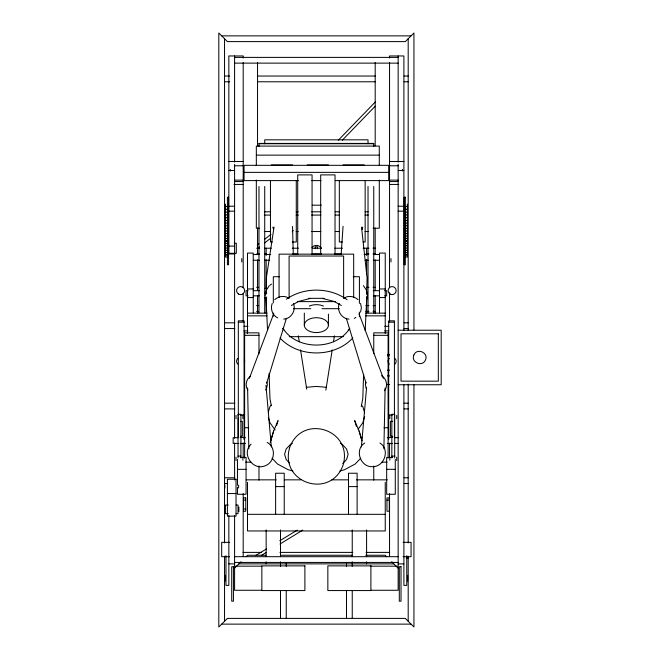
<?xml version="1.0" encoding="UTF-8"?>
<svg xmlns="http://www.w3.org/2000/svg" width="660" height="660" viewBox="0 0 660 660"><rect width="100%" height="100%" fill="white"/><g stroke="black" fill="none" stroke-linecap="round" stroke-linejoin="round"><path stroke-width="0.99" d="M266.17 294.079L266.376 277.802L274.04 227.098M383.897 448.742L385.135 388.014M366.613 294.253L367.092 277.984L361.531 227.188M363.627 374.335L362.769 398.747L361.243 406.642M365.186 330.569L366.811 296.612M341.129 254.776L343.06 226.297M361.391 446.935L366.589 387.37M325.858 390.126L332.203 349.907M333.473 341.863L334.422 335.833M265.295 295.358L266.343 290.087L269.329 285.615M272.217 303.402C270.163 308.773 272.374 315.406 277.687 317.905M339.314 303.402C336.46 310.266 341.509 318.821 349.041 319.102M362.208 229.482L362.695 227.048M360.525 312.188L361.399 307.799L360.525 303.402M366.399 300.63L367.447 295.358L366.399 290.087L363.412 285.615M365.896 382.173L365.409 384.607L366.217 388.674M286.415 318.252L266.706 383.105M268.356 411.997L269.948 406.601L271.334 405.141M270.163 442.654L273.628 431.062L278.05 420.593L276.647 425.37M273.628 431.062L270.872 440.393M364.65 416.493L362.794 422.788L358.157 429.173M249.348 378.361L273.735 313.682M349 329.893L349.627 328.234M349.717 328.408C335.783 350.6 296.959 350.6 283.024 328.408L283.742 329.893L283.115 328.234M292.256 231.718L293.18 230.34M265.601 390.052L266.524 388.674L267.333 384.607L266.846 382.173M251.08 444.163C241.007 453.651 252.838 471.364 265.468 465.688C274.989 462.016 276.367 447.224 267.176 442.447M384.458 390.736C388.228 386.215 386.677 378.452 381.472 375.721M342.713 463.576L346.582 459.508L348.133 454.237L346.582 448.973L342.07 444.221L340.312 443.272M360.69 458.246L355.228 463.996L344.602 469.697L339.826 471.009M338.324 140.217L375.507 101.755M342.317 140.217L375.21 106.194M352.737 338.011C334.414 357.91 298.328 357.91 280.005 338.011M234.589 568.178L241.04 561.718M246.064 556.693L247.5 555.258L266.005 555.258M257.218 245.058L258.835 243.796M264.52 239.382L271.012 234.325M257.829 248.218L259.454 246.955M264.322 243.169L270.814 238.12M286.423 299.17C304.004 286.935 329.703 287.092 347.053 299.698M291.373 305.489L298.625 301.43L310.208 298.452M270.072 285.12L271.557 284.122M274.7 299.681C278.404 296.282 284.485 295.152 288.7 298.188M344.033 298.188C348.257 295.152 354.337 296.282 358.034 299.681M250.585 376.175C246.139 378.955 244.786 385.786 247.822 390.052M354.313 318.4L355.798 317.411M364.708 443.017C354.304 449.46 360.178 467.164 372.322 466.694C384.475 467.164 390.349 449.46 379.945 443.017M256.096 555.258L266.607 548.839M279.749 540.804L297.272 530.095M261.599 555.258L265.98 552.585M279.997 544.021L302.775 530.095M292.429 443.272L290.672 444.221L286.159 448.973L284.6 454.237L286.159 459.508L289.377 462.899M283.701 319.102C291.233 318.821 296.274 310.266 293.428 303.402M306.24 387.296L316.371 386.438L326.502 387.296M221.677 35.871L411.064 35.871M234.589 57.395L398.153 57.395M234.589 63.129L398.153 63.129M224.54 76.04L229.672 76.04M257.375 76.04L375.367 76.04M404.093 76.04L408.193 76.04M224.54 81.782L229.672 81.782M257.375 81.782L375.367 81.782M404.093 81.782L408.193 81.782M258.976 143.74L373.758 143.74M256.327 155.141L379.286 155.141M228.847 161.477L243.193 161.477M389.54 161.477L403.895 161.477M271.318 164.942L292.553 164.942M307.189 164.942L328.424 164.942M343.06 164.942L364.295 164.942M234.589 165.784L243.193 165.784M389.54 165.784L398.153 165.784M228.847 170.486L234.589 170.486M398.153 170.486L403.895 170.486M244.06 172.367L388.682 172.367M234.589 180.13L243.193 180.13M389.54 180.13L398.153 180.13M298.419 180.601L244.06 180.601L244.06 165.322L388.682 165.322L388.682 180.601L335.346 180.601M311.751 180.601L320.983 180.601M234.589 181.566L243.193 181.566M389.54 181.566L398.153 181.566M233.97 184.437L243.193 184.437M389.54 184.437L398.764 184.437M312.246 205.186L321.346 205.186M228.847 206.217L234.589 206.217M398.153 206.217L403.895 206.217M225.407 206.448L227.7 206.448L227.7 257.012L225.407 257.012L225.407 204.154M407.335 206.448L405.042 206.448L405.042 257.012L407.335 257.012L407.335 204.154M225.407 209.302L227.7 209.286M405.042 209.302L407.335 209.286M228.847 211.159L234.589 211.159M398.153 211.159L403.895 211.159M264.313 211.794L270.484 211.794M296.2 211.794L298.262 211.794M311.635 211.794L320.892 211.794M335.296 211.794L339.405 211.794M365.128 211.794L368.214 211.794M225.407 212.124L227.7 212.116M405.042 212.124L407.335 212.116M225.407 214.904L227.7 214.921M405.042 214.921L407.335 214.904M264.313 215.086L270.484 215.086M296.2 215.086L298.262 215.086M311.635 215.086L320.892 215.086M335.296 215.086L339.405 215.086M365.128 215.086L368.214 215.086M225.407 217.676L227.7 217.668M405.042 217.676L407.335 217.668M225.407 220.407L227.7 220.39M405.042 220.39L407.335 220.407M225.407 223.096L227.7 223.08M405.042 223.08L407.335 223.096M225.407 225.753L227.7 225.745M405.042 225.745L407.335 225.753M259.397 228.245L256.327 228.245L256.327 180.064M373.139 228.245L379.286 228.245L379.286 180.064M225.407 228.368L227.7 228.376M405.042 228.376L407.335 228.368M225.407 230.967L227.7 230.95M405.042 230.95L407.335 230.967M264.313 231.536L270.484 231.536M296.2 231.536L298.262 231.536M311.635 231.536L320.892 231.536M335.296 231.536L339.405 231.536M365.128 231.536L368.214 231.536M225.407 233.508L227.7 233.516M405.042 233.508L407.335 233.516M225.407 236.032L227.7 236.024M405.042 236.024L407.335 236.032M225.407 238.499L227.7 238.516M405.042 238.516L407.335 238.499M225.407 240.95L227.7 240.95M405.042 240.95L407.335 240.95M225.407 240.958L227.7 240.958M405.042 240.958L407.335 240.958M272.44 242.022L270.46 242.022L270.46 180.749M292.306 242.022L296.282 242.022L296.282 180.749M342.309 241.981L339.322 241.981L339.322 180.716M363.165 241.981L365.153 241.981L365.153 180.716M234.267 243.251L236.305 243.251L236.305 253.291L228.145 253.291M225.407 243.367L227.7 243.35M405.042 243.367L407.335 243.35M225.407 245.726L227.7 245.734M405.042 245.726L407.335 245.734M228.847 246.114L234.589 246.114M225.407 248.069L227.7 248.053M405.042 248.069L407.335 248.053M256.591 248.218L259.429 248.218M264.561 248.218L271.276 248.218M292.256 248.218L298.411 248.218M312.246 248.218L321.519 248.218M334.917 248.218L342.532 248.218M363.049 248.218L368.932 248.218M373.057 248.218L375.367 248.218M225.407 250.363L227.7 250.346M405.042 250.363L407.335 250.346M225.407 252.615L227.7 252.607M405.042 252.607L407.335 252.615M227.617 253.96L234.803 253.96M256.591 253.96L259.429 253.96M264.561 253.96L266.607 253.96M292.669 253.96L297.817 253.96M312.246 253.96L321.519 253.96M334.917 253.96L341.104 253.96M365.838 253.96L368.932 253.96M373.057 253.96L375.367 253.96M253.242 254.521L259.397 254.521M264.528 254.521L270.691 254.521M364.105 254.521L368.206 254.521M373.337 254.521L379.5 254.521M253.242 260.263L259.397 260.263M264.528 260.263L269.659 260.263M365.128 260.263L368.206 260.263M373.337 260.263L379.5 260.263M279.477 276.721L273.322 276.721L273.322 302.858M353.265 276.721L359.411 276.721L359.411 303.394M256.591 287.339L258.654 287.339M366.869 287.339L368.932 287.339M373.057 287.339L375.111 287.339M264.718 288.445L266.764 288.445M247.5 288.956L253.242 288.956M379.5 288.956L385.242 288.956M248.119 290.68L246.064 290.68L246.064 295.845L248.119 295.845M253.25 290.68L259.405 290.68M373.329 290.68L379.492 290.68M384.623 290.68L386.677 290.68L386.677 295.845L384.623 295.845M264.718 293.139L266.764 293.139M253.25 295.845L259.405 295.845M373.329 295.845L379.492 295.845M247.5 297.561L253.242 297.561M379.5 297.561L385.242 297.561M264.718 298.081L266.764 298.081M308.657 298.337L324.085 298.337M297.338 301.628L335.404 301.628M256.591 305.605L258.654 305.605M365.838 305.605L368.932 305.605M373.057 305.605L375.111 305.605M293.37 308.682L310.745 308.682M321.989 308.682L339.364 308.682M256.591 311.347L258.654 311.347M365.838 311.347L368.932 311.347M373.057 311.347L375.111 311.347M247.5 313.153L267.028 313.153M365.706 313.153L385.242 313.153M247.5 315.843L267.028 315.843M365.706 315.843L385.242 315.843M238.318 322.179L244.06 322.179M388.682 322.179L394.424 322.179M224.54 322.822L234.803 322.822M404.093 322.822L408.193 322.822M244.01 326.296L247.987 326.296M384.755 326.296L388.724 326.296M224.54 328.564L234.803 328.564M404.093 328.564L408.193 328.564M398.153 330.223L441.193 330.223L441.193 384.747L398.153 384.747M244.01 330.883L247.987 330.883M384.755 330.883L388.724 330.883M244.629 335.321L258.976 335.321M373.758 335.321L388.105 335.321M289.286 336.666L343.456 336.666M387.494 354.395L389.54 354.395M387.486 355.822L389.54 355.822M387.486 370.177L389.54 370.177M387.486 375.911L389.54 375.911M387.486 384.524L389.54 384.524M224.54 403.177L234.803 403.177M404.093 403.177L408.193 403.177M224.54 408.911L234.803 408.911M404.093 408.911L408.193 408.911M240.232 414.975L244.06 414.975M388.682 414.975L392.51 414.975M240.801 421.352L242.335 421.352L242.335 436.252L240.801 436.252M392.7 421.352L390.406 421.352L390.406 436.252L392.7 436.252M244.629 427.738L248.729 427.738M384.013 427.738L388.105 427.738M240.232 437.531L244.06 437.531M388.682 437.531L392.51 437.531M238.293 437.687L233.153 437.687L233.153 443.421L238.293 443.421M243.424 437.687L245.479 437.687M360.55 437.687L362.604 437.687M387.255 437.687L389.309 437.687M394.449 437.687L398.558 437.687M240.347 443.421L245.479 443.421M387.255 443.421L392.395 443.421M394.449 443.421L398.558 443.421M240.232 443.578L244.06 443.578M388.682 443.578L392.51 443.578M238.029 456.109L240.9 456.109M391.842 456.109L394.705 456.109M240.322 457.446L246.064 457.446L246.064 494.274L237.46 494.274L237.46 487.286M392.411 457.446L386.677 457.446L386.677 494.274L395.282 494.274L395.282 459.426M245.652 462.148L250.784 462.148M381.959 462.148L387.082 462.148M237.46 469.326L246.064 469.326M386.677 469.326L395.282 469.326M224.54 477.782L234.803 477.782M404.093 477.782L408.193 477.782M246.337 479.845L276.202 479.845M284.443 479.845L300.919 479.845M331.815 479.845L348.298 479.845M356.532 479.845L387.436 479.845M224.54 483.524L227.617 483.524M404.093 483.524L408.193 483.524M275.624 486.61L284.229 486.61M348.505 486.61L357.118 486.61M227.411 493.556L236.024 493.556M243.482 500.132L245.776 500.132M386.958 500.132L389.26 500.132M228.319 505.04L225.407 505.04L225.407 513.653L228.319 513.653M236.09 505.04L238.029 505.04L238.029 513.653L236.09 513.653M243.482 508.992L245.776 508.992M247.5 514.321L385.242 514.321M229.622 542.347L221.677 542.347L221.677 556.693L229.622 556.693M403.12 542.347L411.064 542.347L411.064 556.693L403.12 556.693M243.012 552.395L261.476 552.395M279.947 552.395L352.795 552.395M366.127 552.395L389.73 552.395M280.393 555.258L352.349 555.258M365.706 555.258L385.242 555.258L386.677 556.693M234.589 556.693L398.153 556.693M406.147 558.129L408.193 558.129M234.589 562.435L398.153 562.435M228.847 563.871L234.589 563.871M238.895 563.871L393.847 563.871M398.153 563.871L403.895 563.871M235.595 566.164L261.847 566.164M370.895 566.164L397.138 566.164M261.847 590.271L234.589 590.271L234.589 515.608M370.895 590.271L398.153 590.271L398.153 164.348M221.677 624.129L411.064 624.129M322.534 298.452L334.117 301.43L341.368 305.489M292.916 471.009L288.131 469.697L277.505 463.996L272.052 458.246M391.693 561.718L398.153 568.178M361.408 405.141L362.794 406.601L364.65 412.896M275.154 429.973L269.948 422.788L268.356 417.392M362.051 440.88L359.106 431.062L354.684 420.593L356.375 426.327M359.007 313.682L383.394 378.361M366.036 383.105L346.327 318.252M359.106 431.062L361.309 438.512M272.91 227.089L273.24 228.715M271.301 405.652L269.965 398.747L269.082 373.312M298.312 335.833L299.269 341.863M300.539 349.907L306.727 389.12M265.972 385.316L271.342 446.935M265.922 296.612L267.556 330.569M292.545 226.462L293.263 253.943M247.599 388.014L248.837 448.742M413.935 330L413.935 33L405.322 41.605L227.411 41.605L218.806 33L218.806 627L227.411 618.395L405.322 618.395L413.935 627L413.935 384.656M408.193 38.742L408.193 330.512M408.193 384.128L408.193 542.908M408.193 556.215L408.193 621.258M407.624 575.347L407.624 581.089M406.758 555.67L406.758 585.395L403.895 585.395L403.895 384.607M403.895 330.379L403.895 55.96L389.54 55.96L389.54 58.014M402.46 169.43L402.46 171.031M398.153 55.96L398.153 162.112M396.718 415.354L396.718 418.745M396.718 457.19L396.718 460.581M394.705 457.957L394.705 414.274L391.842 414.274L391.842 457.957M394.424 415.965L394.424 320.826L388.682 320.826L388.682 439.543M394.424 417.706L394.424 437.563M390.976 258.538L390.976 261.979M389.829 415.354L389.829 418.745M389.829 457.19L389.829 460.202M389.54 62.527L389.54 287.677M389.54 292.726L389.54 321.502M389.54 443.19L389.54 457.611M389.54 493.655L389.54 556.479M388.105 458.098L388.105 332.854L373.758 332.854L373.758 353.727M385.242 333.366L385.242 253.085L379.5 253.085L379.5 312.898M385.242 482.386L385.242 530.953L247.5 530.953L247.5 482.386M379.286 165.652L379.286 146.091L256.327 146.091L256.327 165.652M375.193 62.527L375.193 145.769M375.193 227.989L375.193 254.702M375.193 259.842L375.193 290.672M375.193 295.812L375.193 313.286M373.758 146.479L373.758 143.41L258.976 143.41L258.976 146.479M373.758 186.466L373.758 312.898M373.758 465.993L373.758 480.158M368.024 143.781L368.024 139.829L264.718 139.829L264.718 143.781M368.024 186.466L368.024 312.898M366.589 248.218L366.589 255.412M366.589 259.528L366.589 273.925M366.589 299.623L366.589 312.997M366.589 529.939L366.589 556.669M366.589 561.817L366.589 563.871M359.411 312.089L359.411 316.726M357.118 514.321L357.118 473.236L348.505 473.236L348.505 514.321M353.677 297.561L353.677 254.149L279.064 254.149L279.064 297.561M352.242 529.939L352.242 556.669M352.242 561.817L352.242 566.305M352.242 590.815L352.242 618.395M346.5 563.236L346.5 566.305M346.5 590.815L346.5 618.395M343.629 298.337L343.629 256.03L289.105 256.03L289.105 298.337M335.024 254.496L335.024 174.892L320.677 174.892L320.677 254.496M328.424 314.102L328.424 325.149A12.053 7.433 0 0 1 310.34 331.584A12.053 7.433 0 0 1 310.34 318.706A12.053 7.433 0 0 1 328.424 325.149M317.518 248.696L317.518 246.782L315.224 246.782L315.224 248.696M312.064 254.496L312.064 174.892L297.718 174.892L297.718 254.496M304.318 313.096L304.318 325.149M286.242 563.236L286.242 566.305M286.242 590.815L286.242 618.395M284.229 514.321L284.229 473.236L275.624 473.236L275.624 514.321M280.5 529.939L280.5 556.669M280.5 561.817L280.5 566.305M280.5 590.815L280.5 618.395M273.322 313.112L273.322 316.189M266.153 248.218L266.153 255.412M266.153 259.528L266.153 288.313M266.153 297.569L266.153 312.997M266.153 529.939L266.153 556.669M266.153 561.817L266.153 563.871M264.718 186.466L264.718 312.898M258.976 186.466L258.976 312.898M258.976 353.727L258.976 332.854L244.629 332.854L244.629 458.098M258.976 465.993L258.976 480.158M257.54 62.527L257.54 145.769M257.54 227.989L257.54 254.702M257.54 259.842L257.54 290.672M257.54 295.812L257.54 313.286M253.242 312.898L253.242 253.085L247.5 253.085L247.5 333.366M244.06 439.543L244.06 320.826L238.318 320.826L238.318 415.965M243.193 58.014L243.193 55.96L228.847 55.96L228.847 253.291M243.193 62.527L243.193 287.677M243.193 293.758L243.193 321.502M243.193 442.934L243.193 457.636M243.193 493.581L243.193 556.479M242.905 415.354L242.905 418.745M242.905 457.19L242.905 460.202M241.758 258.538L241.758 261.979M240.9 457.957L240.9 414.274L238.029 414.274L238.029 457.957M238.895 507.061L238.895 511.632M238.607 485.149L238.607 488.012M238.318 417.706L238.318 437.563M237.46 459.426L237.46 485.364M236.024 415.354L236.024 418.745M236.024 457.19L236.024 460.581M234.589 55.96L234.589 162.112M234.589 164.348L234.589 438.314M234.589 442.934L234.589 479.993M230.282 169.43L230.282 171.031M228.847 515.683L228.847 585.395L225.976 585.395L225.976 555.67M225.118 575.347L225.118 581.089M224.829 485.149L224.829 488.012M224.54 38.742L224.54 542.908M224.54 556.215L224.54 621.258M311.965 247.409A5.742 5.742 0 0 1 321.337 248.218M394.969 358.405A4.018 4.018 0 0 1 394.969 364.089M389.284 364.089A4.018 4.018 0 0 1 389.284 358.405M244.324 359.708A4.018 4.018 0 0 1 244.324 362.786M237.773 364.089A4.018 4.018 0 0 1 237.773 358.405M309.284 306.075A12.053 7.433 0 0 1 323.458 306.075M289.625 447.678C279.378 483.062 330.602 499.702 343.117 465.053C353.356 429.668 302.14 413.028 289.625 447.678M413.845 355.063C410.57 362.439 422.606 367.43 425.51 359.898C428.777 352.522 416.74 347.539 413.845 355.063M228.558 197.257L227.411 197.257L227.411 264.767L228.558 264.767L228.558 197.257M405.322 197.257L404.176 197.257L404.176 264.767L405.322 264.767L405.322 197.257M227.7 254.826L225.407 254.826L227.7 254.834M407.335 254.826L405.042 254.826L407.335 254.834M438.322 333.811L401.024 333.811L401.024 381.158L438.322 381.158L438.322 333.811M236.024 479.259L227.411 479.259L227.411 516.12L236.024 516.12L236.024 479.259M245.776 497.904L243.482 497.904L243.482 511.219L245.776 511.219L245.776 497.904M389.26 497.904L386.958 497.904L386.958 511.219L389.26 511.219L389.26 497.904M304.895 565.876L261.847 565.876L261.847 590.56L304.895 590.56L304.895 565.876M370.895 565.876L327.847 565.876L327.847 590.56L370.895 590.56L370.895 565.876M233.442 566.742L231.718 566.742L231.718 601.178L233.442 601.178L233.442 566.742M401.024 566.742L399.3 566.742L399.3 601.178L401.024 601.178L401.024 566.742M390.118 294.079A4.018 4.018 0 0 0 396.14 290.606A4.018 4.018 0 0 0 390.118 287.125A4.018 4.018 0 0 0 390.118 294.079M238.607 294.079A4.018 4.018 0 0 0 244.629 290.606A4.018 4.018 0 0 0 238.607 287.125A4.018 4.018 0 0 0 238.607 294.079"/></g></svg>
